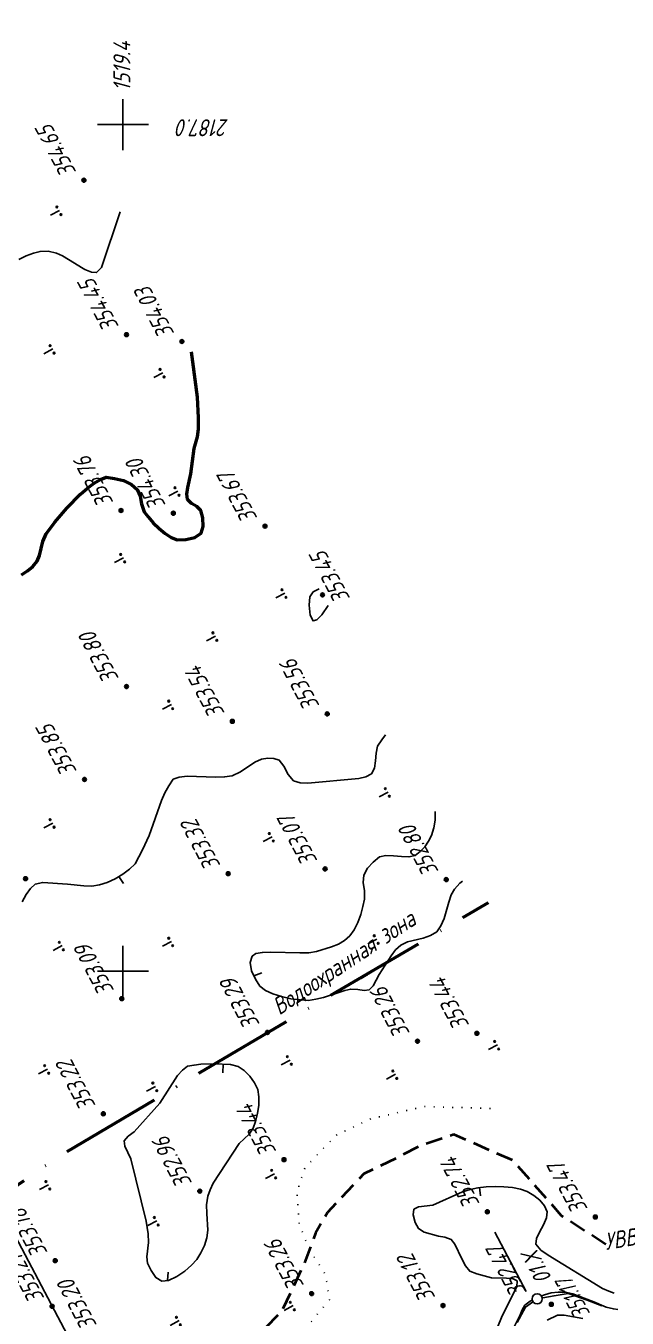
# Model space of a CAD drawing. Extents: x 1519167 to 1519613, y 2186570 to 2187012.
# Drawn here: x 1519388.5 to 1519459.5, y 2186859 to 2187011.7 of the extents above; entities that cross this region are included whole.
import ezdxf

# ---------------------------------------------------------------- set-up
doc = ezdxf.new("R2010")
doc.units = 0
for name, pattern in [('ACAD_ISO10W100', [18, 12, -3, 0, -3]), ('IZ_HIDDEN', [3, 2, -1]), ('ИИDot', [1, 0, -1])]:
    doc.linetypes.add(name, pattern=pattern)
for name, color, linetype, lineweight in [('ИИ_ГЕОСЕТКА_025', 3, 'Continuous', 25), ('ИИ_ГИДРОГРАФИЯ_025', 3, 'Continuous', 25), ('ИИ_ГИДРОЛОГИЯ_025', 150, 'Continuous', 25), ('ИИ_ГРАНИЦА_025', 7, 'Continuous', 25), ('ИИ_КОНТУР_025', 7, 'ИИDot', 25), ('ИИ_ОТМЕТКА_025', 7, 'Continuous', 25), ('ИИ_РАЗМЕР_025', 7, 'Continuous', 25), ('ИИ_РЕЛЬЕФ_025', 34, 'Continuous', 25), ('ИИ_РЕЛЬЕФ_050', 34, 'Continuous', 50), ('ИИ_ТРАССА_ЛЭП_025', 7, 'Continuous', 25), ('ИИ_УГОДЬЯ_025', 7, 'Continuous', 25)]:
    doc.layers.add(name, color=color, linetype=linetype, lineweight=lineweight)
doc.styles.add('VNIPISIMPLEXCUR', font='simplex.shx', dxfattribs={"width": 0.8, "oblique": 15})
doc.dimstyles.new('ИИ-1000-м-dm$2', dxfattribs={"dimtxt": 2.5, "dimasz": 2.5, "dimexe": 1.25, "dimexo": 0, "dimgap": 1, "dimtad": 2, "dimtoh": 1, "dimzin": 1, "dimdsep": 46, "dimtxsty": 'VNIPISIMPLEXCUR', "dimcen": 2.5, "dimaunit": 1, "dimazin": 0, "dimtfac": 1, "dimtmove": 1, "dimatfit": 2, "dimfxl": 1, "dimarcsym": 0})

# ---------------------------------------------------------------- blocks, each defined once
blk = doc.blocks.new('ИИ05407')
at = {"linetype": 'Continuous', "lineweight": 25}
h = blk.add_hatch(color=0, dxfattribs=at)
edge = h.paths.add_edge_path()
edge.add_arc((-0.5, 0.1), 0.1, 0, 360)
h = blk.add_hatch(color=0, dxfattribs=at)
edge = h.paths.add_edge_path()
edge.add_arc((0.5, 0.1), 0.1, 0, 360)
at = {"color": 0, "linetype": 'Continuous', "lineweight": 25}
blk.add_lwpolyline([(0, 0), (0, 1.2)], dxfattribs=at)
for centre in [(-0.5, 0.1), (0.5, 0.1)]:
    blk.add_circle(centre, 0.1, dxfattribs=at)
blk = doc.blocks.new('ИИ053296')
at = {"color": 0, "linetype": 'Continuous', "lineweight": 25}
blk.add_lwpolyline([(0, 0), (1, 0)], dxfattribs=at)
blk = doc.blocks.new('ИИ05012')
at = {"color": 0, "linetype": 'Continuous', "lineweight": 25, "flags": 128}
for points in [[(0, 3), (0, -3)], [(-3, 0), (3, 0)]]:
    blk.add_lwpolyline(points, dxfattribs=at)
blk = doc.blocks.new('PICKET')
at = {"color": 0, "linetype": 'Continuous', "lineweight": 25}
for p, q in [((-0.23, 0), (0.23, 0)), ((0, 0.23), (0, -0.23))]:
    blk.add_line(p, q, dxfattribs=at)
blk.add_circle((0, 0), 0.23, dxfattribs=at)
at = {"color": 0, "linetype": 'Continuous', "style": 'VNIPISIMPLEXCUR', "oblique": 15, "width": 0.8}
blk.add_attdef('OTMETKA', (1.25, 0.3), '', height=2, dxfattribs=at)
at = {"color": 8, "linetype": 'Continuous', "style": 'VNIPISIMPLEXCUR', "oblique": 15, "width": 0.8, "flags": 1}
blk.add_attdef('NOMER', (1.25, -2.7), '', height=2, dxfattribs=at)
blk = doc.blocks.new('*D43')
at = {"layer": 'Defpoints', "color": 0, "transparency": 16777216}
for p in [(1519297.92, 2186946.83), (1519482.41, 2186840.19), (1519396.45, 2186775.82), (1519273.87, 2186671.02), (1519469.34, 2186621.43)]:
    blk.add_point(p, dxfattribs=at)
at = {"layer": 'ИИ_РАЗМЕР_025', "color": 0, "lineweight": -2, "transparency": 16777216}
for p, q in [((1519395.36, 2186782.26), (1519391.79, 2186789.04)), ((1519394.4, 2186776.48), (1519395.36, 2186782.26))]:
    blk.add_line(p, q, dxfattribs=at)
blk.add_arc((1519392.51, 2186767.27), 9.41, 51.249, 105.5802, dxfattribs=at)
at = {"layer": 'ИИ_РАЗМЕР_025', "color": 0, "transparency": 16777216}
for points in [[(1519390.11, 2186776.02), (1519389.86, 2186776.64), (1519388.13, 2186775.59)], [(1519398.64, 2186774.84), (1519398.17, 2186774.37), (1519399.82, 2186773.19)]]:
    blk.add_solid(points, dxfattribs=at)
at = {"layer": 'ИИ_РАЗМЕР_025', "color": 0, "transparency": 16777216, "insert": (1519391.96, 2186785.08), "char_height": 2, "attachment_point": 5, "rotation": 117.7798, "style": 'VNIPISIMPLEXCUR'}
blk.add_mtext("78°44'", dxfattribs=at)
blk = doc.blocks.new('ИИ052131')
at = {"color": 7, "linetype": 'Continuous', "style": 'VNIPISIMPLEXCUR', "oblique": 15, "width": 0.8}
for tag, p in [('HEIGHT', (1.3, 0.7)), ('DATE', (1.3, -2.7))]:
    blk.add_attdef(tag, p, '', height=2, dxfattribs=at)
at = {"color": 0, "linetype": 'Continuous', "lineweight": 25}
blk.add_wipeout([(-0.53, -0.28), (-0.47, -0.38), (-0.38, -0.47), (-0.28, -0.53), (-0.18, -0.58), (-0.06, -0.6), (0.06, -0.6), (0.18, -0.58), (0.28, -0.53), (0.38, -0.47), (0.47, -0.38), (0.53, -0.28), (0.58, -0.18), (0.6, -0.06), (0.6, 0.06), (0.58, 0.18), (0.53, 0.28), (0.47, 0.38), (0.38, 0.47), (0.28, 0.53), (0.18, 0.58), (0.06, 0.6), (-0.06, 0.6), (-0.18, 0.58), (-0.28, 0.53), (-0.38, 0.47), (-0.47, 0.38), (-0.53, 0.28), (-0.58, 0.18), (-0.6, 0.06), (-0.6, -0.06), (-0.58, -0.18)], dxfattribs=at)
blk.add_circle((0, 0), 0.6, dxfattribs=at)

msp = doc.modelspace()

# ---------------------------------------------------------------- linework, layer by layer
at = {"layer": 'ИИ_ГИДРОГРАФИЯ_025', "flags": 128}
msp.add_lwpolyline([(1519450.071, 2186858.779), (1519451.306, 2186859.365), (1519452.08, 2186859.365), (1519454.276, 2186858.963)], dxfattribs=at)

# ---------------------------------------------------------------- block references
at = {"layer": 'ИИ_ГЕОСЕТКА_025'}
msp.add_blockref('ИИ05012', (1519400, 2187000), dxfattribs=at)
at = {"layer": 'ИИ_ОТМЕТКА_025', "rotation": 117.7797222222222}
msp.add_blockref('PICKET', (1519388.503, 2186910.927, 353.59), dxfattribs=at).add_auto_attribs({'OTMETKA': '353.59'})
at = {"layer": 'ИИ_РЕЛЬЕФ_025'}
for p, rotation in [((1519399.508, 2186911.178, 353.5), 303.4267173659118), ((1519411.845, 2186889.007, 353), 266.3737574259119), ((1519405.256, 2186863.452, 353), 84.23383120591187)]:
    msp.add_blockref('ИИ053296', p, dxfattribs=dict(at, rotation=rotation))
at = {"layer": 'ИИ_УГОДЬЯ_025', "rotation": 117.7797222222222}
for p in [(1519392.527, 2186989.873), (1519391.728, 2186973.502), (1519404.711, 2186970.69), (1519400.052, 2186948.837), (1519419.103, 2186944.657), (1519431.293, 2186921.158), (1519391.728, 2186917.502), (1519405.728, 2186903.502), (1519444.2, 2186891.299), (1519419.728, 2186889.502), (1519432.181, 2186887.818), (1519403.848, 2186886.38), (1519417.882, 2186876.07), (1519404.018, 2186870.507), (1519420.078, 2186860.489), (1519406.632, 2186858.716)]:
    msp.add_blockref('ИИ05407', p, dxfattribs=at)

# ---------------------------------------------------------------- wipeouts: each hides what was drawn before it
at = {"lineweight": 0}
for points, layer in [([(1519401.013, 2187004.204), (1519401.013, 2187011.672), (1519398.733, 2187011.672), (1519398.733, 2187004.204)], 'ИИ_ГЕОСЕТКА_025'), ([(1519412.631, 2187000.776), (1519404.374, 2187000.776), (1519404.374, 2186998.496), (1519412.631, 2186998.496)], 'ИИ_ГЕОСЕТКА_025'), ([(1519418.666, 2186894.718), (1519438.527, 2186907.967), (1519437.262, 2186909.864), (1519417.4, 2186896.614)], 'ИИ_ГИДРОЛОГИЯ_025'), ([(1519457.134, 2186866.924), (1519474.128, 2186869.863), (1519473.74, 2186872.11), (1519456.745, 2186869.171)], 'ИИ_ГИДРОЛОГИЯ_025'), ([(1519394.684, 2186994.428), (1519390.729, 2187001.935), (1519388.712, 2187000.872), (1519392.666, 2186993.365)], 'ИИ_ОТМЕТКА_025'), ([(1519406.254, 2186975.378), (1519402.263, 2186982.952), (1519400.246, 2186981.89), (1519404.236, 2186974.315)], 'ИИ_ОТМЕТКА_025'), ([(1519405.244, 2186955.098), (1519401.301, 2186962.582), (1519399.284, 2186961.519), (1519403.226, 2186954.035)], 'ИИ_ОТМЕТКА_025'), ([(1519416.064, 2186953.568), (1519412.038, 2186961.21), (1519410.021, 2186960.147), (1519414.046, 2186952.505)], 'ИИ_ОТМЕТКА_025'), ([(1519427.004, 2186944.082), (1519423.05, 2186951.589), (1519421.032, 2186950.527), (1519424.987, 2186943.019)], 'ИИ_ОТМЕТКА_025'), ([(1519399.536, 2186934.189), (1519395.593, 2186941.673), (1519393.576, 2186940.611), (1519397.518, 2186933.126)], 'ИИ_ОТМЕТКА_025'), ([(1519412.203, 2186930.508), (1519408.309, 2186937.901), (1519406.291, 2186936.839), (1519410.186, 2186929.445)], 'ИИ_ОТМЕТКА_025'), ([(1519422.792, 2186930.648), (1519418.873, 2186938.088), (1519416.856, 2186937.025), (1519420.775, 2186929.586)], 'ИИ_ОТМЕТКА_025'), ([(1519394.754, 2186923.648), (1519390.799, 2186931.155), (1519388.782, 2186930.092), (1519392.736, 2186922.585)], 'ИИ_ОТМЕТКА_025'), ([(1519423.154, 2186913.078), (1519419.128, 2186920.72), (1519417.111, 2186919.657), (1519421.136, 2186912.015)], 'ИИ_ОТМЕТКА_025'), ([(1519411.713, 2186912.518), (1519407.771, 2186920.002), (1519405.754, 2186918.939), (1519409.696, 2186911.455)], 'ИИ_ОТМЕТКА_025'), ([(1519399.154, 2186897.748), (1519395.234, 2186905.187), (1519393.217, 2186904.125), (1519397.136, 2186896.685)], 'ИИ_ОТМЕТКА_025'), ([(1519416.347, 2186893.76), (1519412.428, 2186901.2), (1519410.41, 2186900.137), (1519414.33, 2186892.698)], 'ИИ_ОТМЕТКА_025'), ([(1519396.973, 2186884.158), (1519393.031, 2186891.642), (1519391.014, 2186890.58), (1519394.956, 2186883.095)], 'ИИ_ОТМЕТКА_025'), ([(1519418.304, 2186878.728), (1519414.409, 2186886.121), (1519412.392, 2186885.058), (1519416.286, 2186877.665)], 'ИИ_ОТМЕТКА_025'), ([(1519408.293, 2186875.168), (1519404.373, 2186882.607), (1519402.356, 2186881.545), (1519406.275, 2186874.105)], 'ИИ_ОТМЕТКА_025'), ([(1519441.743, 2186872), (1519437.849, 2186879.394), (1519435.831, 2186878.331), (1519439.726, 2186870.938)], 'ИИ_ОТМЕТКА_025'), ([(1519391.304, 2186866.798), (1519387.491, 2186874.035), (1519385.474, 2186872.972), (1519389.286, 2186865.735)], 'ИИ_ОТМЕТКА_025'), ([(1519421.564, 2186862.908), (1519417.644, 2186870.347), (1519415.627, 2186869.285), (1519419.546, 2186861.845)], 'ИИ_ОТМЕТКА_025'), ([(1519437.074, 2186861.498), (1519433.273, 2186868.712), (1519431.256, 2186867.65), (1519435.056, 2186860.435)], 'ИИ_ОТМЕТКА_025'), ([(1519453.752, 2186862.98), (1519449.999, 2186870.104), (1519447.982, 2186869.041), (1519451.735, 2186861.918)], 'ИИ_ОТМЕТКА_025'), ([(1519396.877, 2186857.479), (1519392.934, 2186864.964), (1519390.917, 2186863.901), (1519394.86, 2186856.417)], 'ИИ_ОТМЕТКА_025')]:
    msp.add_wipeout(points, dxfattribs=at).dxf.layer = layer

# ---------------------------------------------------------------- next in the draw order: linework, layer by layer
at = {"layer": 'ИИ_РЕЛЬЕФ_025', "elevation": 353.5}
msp.add_lwpolyline([(1519424.233, 2186943.178), (1519423.479, 2186942.099), (1519422.879, 2186941.501), (1519422.436, 2186941.385), (1519422.112, 2186942.038), (1519421.964, 2186943.235), (1519422.062, 2186944.232), (1519422.467, 2186944.812), (1519423.154, 2186945.162)], dxfattribs=at)
at = {"layer": 'ИИ_РЕЛЬЕФ_025', "elevation": 353}
msp.add_lwpolyline([(1519413.701, 2186879.649), (1519410.664, 2186874.959), (1519410.291, 2186874.188), (1519410.018, 2186873.424), (1519409.862, 2186872.407), (1519409.889, 2186871.382), (1519410.032, 2186869.407), (1519409.919, 2186868.508), (1519409.615, 2186867.594), (1519409.21, 2186866.732), (1519408.706, 2186865.945), (1519408.105, 2186865.254), (1519407.305, 2186864.563), (1519406.349, 2186863.915), (1519405.392, 2186863.467), (1519404.588, 2186863.376), (1519403.881, 2186863.81), (1519403.32, 2186864.628), (1519402.899, 2186865.518), (1519402.8, 2186866.263), (1519402.998, 2186867.958), (1519402.994, 2186868.963), (1519402.754, 2186870.467), (1519400.918, 2186877.823), (1519400.233, 2186879.31), (1519400.152, 2186879.949), (1519400.628, 2186880.518), (1519401.308, 2186881.006), (1519404.35, 2186884.416), (1519406.457, 2186887.659), (1519407.018, 2186888.313), (1519407.618, 2186888.776), (1519408.394, 2186888.916), (1519409.179, 2186889.006), (1519410.782, 2186889.04), (1519412.707, 2186888.979), (1519413.596, 2186888.741), (1519414.298, 2186888.265), (1519414.97, 2186887.61), (1519415.51, 2186886.828), (1519415.905, 2186886.012), (1519416.044, 2186885.163), (1519416.028, 2186884.189), (1519415.888, 2186883.184), (1519415.659, 2186882.245), (1519415.372, 2186881.464), (1519414.895, 2186880.762), (1519414.298, 2186880.205)], close=True, dxfattribs=at)

# ---------------------------------------------------------------- next in the draw order: block references
at = {"layer": 'ИИ_ГЕОСЕТКА_025'}
msp.add_blockref('ИИ05012', (1519400, 2186900), dxfattribs=at)
at = {"layer": 'ИИ_ОТМЕТКА_025'}
for p, rotation, values in [((1519395.39, 2186993.43, 354.65), 117.7797222222222, {'OTMETKA': '354.65'}), ((1519406.96, 2186974.38, 354.03), 117.7797222222222, {'OTMETKA': '354.03'}), ((1519405.95, 2186954.1, 354.3), 117.7797222222222, {'OTMETKA': '354.30'}), ((1519416.77, 2186952.57, 353.67), 117.7797222222222, {'OTMETKA': '353.67'}), ((1519400.42, 2186933.62, 353.8), 117.7797222222222, {'OTMETKA': '353.80'}), ((1519412.91, 2186929.51, 353.54), 117.7797222222222, {'OTMETKA': '353.54'}), ((1519424.11, 2186930.39, 353.56), 117.7797222222222, {'OTMETKA': '353.56'}), ((1519395.46, 2186922.65, 353.85), 117.7797222222222, {'OTMETKA': '353.85'}), ((1519412.42, 2186911.52, 353.32), 117.7797222222222, {'OTMETKA': '353.32'}), ((1519423.86, 2186912.08, 353.07), 117.7797222222222, {'OTMETKA': '353.07'}), ((1519399.86, 2186896.75, 353.09), 117.7797222222222, {'OTMETKA': '353.09'}), ((1519417.053, 2186892.762, 353.29), 117.7797222222222, {'OTMETKA': '353.29'}), ((1519397.68, 2186883.16, 353.22), 117.7797222222222, {'OTMETKA': '353.22'}), ((1519419.01, 2186877.73, 353.44), 117.7797222222222, {'OTMETKA': '353.44'}), ((1519409.062, 2186874.009, 352.96), 117.7797222222222, {'OTMETKA': '352.96'}), ((1519443.01, 2186871.58, 352.74), 117.7797222222222, {'OTMETKA': '352.74'}), ((1519392.01, 2186865.8, 353.18), 117.7797222222222, {'OTMETKA': '353.18'}), ((1519422.27, 2186861.91, 353.26), 117.7797222222222, {'OTMETKA': '353.26'}), ((1519437.78, 2186860.5, 353.12), 117.7797222222222, {'OTMETKA': '353.12'}), ((1519391.634, 2186860.404, 353.21), 117.7792673703056, {'OTMETKA': '353.21'}), ((1519397.82, 2186857.23, 353.2), 117.7797222222222, {'OTMETKA': '353.20'})]:
    msp.add_blockref('PICKET', p, dxfattribs=dict(at, rotation=rotation)).add_auto_attribs(values)
ref = msp.add_blockref('PICKET', (1519423.55, 2186944.45, 353.45), dxfattribs=dict(at, rotation=117.7797222222222))
ref.add_attrib('OTMETKA', '353.45', (1519426.863, 2186944.05, 353.45), dxfattribs={"layer": '0', "color": 0, "linetype": 'Continuous', "height": 2, "rotation": 117.77972, "style": 'VNIPISIMPLEXCUR', "oblique": 15, "width": 0.8})
at = {"layer": 'ИИ_РЕЛЬЕФ_025'}
for p, rotation in [((1519415.449, 2186899.46, 353), 19.30985538591177), ((1519442.103, 2186874.439, 353), 275.3463844859119)]:
    msp.add_blockref('ИИ053296', p, dxfattribs=dict(at, rotation=rotation))
at = {"layer": 'ИИ_УГОДЬЯ_025', "rotation": 117.7797222222222}
for p in [(1519406.467, 2186956.71), (1519410.937, 2186939.574), (1519405.728, 2186931.502), (1519417.6, 2186915.859), (1519429.983, 2186903.783), (1519392.811, 2186903.017), (1519391.084, 2186888.437), (1519391.223, 2186874.755)]:
    msp.add_blockref('ИИ05407', p, dxfattribs=at)

# ---------------------------------------------------------------- next in the draw order: texts
at = {"layer": 'ИИ_ГЕОСЕТКА_025', "color": 7, "style": 'VNIPISIMPLEXCUR', "oblique": 15, "width": 0.8}
for s, rotation, p in [('1519.4', 90, (1519400.873, 2187003.963)), ('2187.0', 180, (1519412.491, 2187000.636))]:
    msp.add_text(s, height=2, rotation=rotation, dxfattribs=at).set_placement(p)
at = {"layer": 'ИИ_ГИДРОЛОГИЯ_025', "style": 'VNIPISIMPLEXCUR', "oblique": 15, "width": 0.8}
msp.add_text('УВВ1%%% 353.40', height=2, rotation=9.81147, dxfattribs=at).set_placement((1519457.022, 2186867.047, 10.5))

# ---------------------------------------------------------------- next in the draw order: wipeouts: each hides what was drawn before it
at = {"lineweight": 0}
for points in [[(1519399.71, 2186976.189), (1519395.756, 2186983.696), (1519393.738, 2186982.634), (1519397.693, 2186975.126)], [(1519399.065, 2186955.421), (1519395.146, 2186962.861), (1519393.129, 2186961.798), (1519397.048, 2186954.358)], [(1519437.012, 2186911.544), (1519433.069, 2186919.029), (1519431.052, 2186917.966), (1519434.995, 2186910.481)], [(1519440.517, 2186893.635), (1519436.622, 2186901.029), (1519434.605, 2186899.966), (1519438.499, 2186892.573)], [(1519454.919, 2186871.565), (1519450.893, 2186879.208), (1519448.876, 2186878.145), (1519452.902, 2186870.503)], [(1519447.329, 2186861.806), (1519443.304, 2186869.448), (1519441.286, 2186868.385), (1519445.312, 2186860.743)]]:
    msp.add_wipeout(points, dxfattribs=at).dxf.layer = 'ИИ_ОТМЕТКА_025'

# ---------------------------------------------------------------- next in the draw order: linework, layer by layer
at = {"layer": 'ИИ_ГИДРОГРАФИЯ_025', "flags": 128}
msp.add_lwpolyline([(1519456.538, 2186860.483), (1519454.797, 2186861.122), (1519452.545, 2186861.916), (1519450.89, 2186861.651), (1519448.903, 2186861.287), (1519447.512, 2186860.328), (1519446.552, 2186858.508)], dxfattribs=at)
at = {"layer": 'ИИ_РЕЛЬЕФ_025'}
for points, elevation in [([(1519387.723, 2186984.068), (1519388.571, 2186984.503), (1519389.434, 2186984.834), (1519390.22, 2186985.028), (1519391.158, 2186985.048), (1519392.144, 2186984.813), (1519392.857, 2186984.495), (1519395.492, 2186982.892), (1519396.278, 2186982.557), (1519396.89, 2186982.53), (1519397.45, 2186983.109), (1519399.677, 2186989.705)], 354.5), ([(1519388.094, 2186908.193), (1519388.557, 2186909.045), (1519389.079, 2186909.777), (1519389.649, 2186910.274), (1519390.536, 2186910.483), (1519393.453, 2186910.281), (1519395.371, 2186910.066), (1519396.31, 2186910.052), (1519397.218, 2186910.183), (1519398.143, 2186910.488), (1519399.075, 2186910.921), (1519399.969, 2186911.452), (1519400.777, 2186912.051), (1519401.454, 2186912.687), (1519402.327, 2186914.333), (1519403.098, 2186916.037), (1519404.537, 2186920.179), (1519404.946, 2186921.05), (1519405.41, 2186921.883), (1519405.929, 2186922.677), (1519406.641, 2186922.931), (1519407.572, 2186923.024), (1519410.931, 2186922.915), (1519411.989, 2186922.94), (1519412.891, 2186923.091), (1519413.879, 2186923.534), (1519415.56, 2186924.682), (1519416.337, 2186925.03), (1519417.088, 2186925.152), (1519417.795, 2186925.118), (1519418.441, 2186924.909), (1519419.005, 2186924.2), (1519419.498, 2186923.246), (1519420.143, 2186922.469), (1519420.904, 2186922.25), (1519421.827, 2186922.221), (1519427.827, 2186922.748), (1519428.688, 2186922.945), (1519429.331, 2186923.318), (1519429.694, 2186923.985), (1519429.822, 2186924.846), (1519429.886, 2186925.755), (1519430.061, 2186926.566), (1519430.545, 2186927.342), (1519431.004, 2186927.927)], 353.5), ([(1519445.688, 2186857.026), (1519446.884, 2186859.42), (1519447.113, 2186859.994), (1519447.45, 2186860.542), (1519448.075, 2186861.019), (1519448.895, 2186861.449), (1519449.74, 2186861.776), (1519450.547, 2186861.986), (1519451.38, 2186862.078), (1519452.214, 2186862.088), (1519453.084, 2186861.896), (1519455.568, 2186860.936), (1519457.048, 2186860.316), (1519457.889, 2186860.096), (1519458.429, 2186860.03)], 352.5)]:
    msp.add_lwpolyline(points, dxfattribs=dict(at, elevation=elevation))
at = {"layer": 'ИИ_РЕЛЬЕФ_050', "elevation": 354}
msp.add_lwpolyline([(1519388.01, 2186946.814), (1519388.75, 2186947.312), (1519389.354, 2186947.807), (1519389.863, 2186948.418), (1519390.16, 2186949.108), (1519390.533, 2186950.759), (1519390.95, 2186951.647), (1519391.969, 2186953.045), (1519393.381, 2186954.715), (1519394.988, 2186956.355), (1519395.804, 2186957.07), (1519396.595, 2186957.664), (1519397.335, 2186958.1), (1519398.001, 2186958.34), (1519399.017, 2186958.181), (1519400.062, 2186957.944), (1519400.991, 2186957.492), (1519401.69, 2186956.893), (1519402.031, 2186956.098), (1519402.19, 2186955.188), (1519402.518, 2186954.28), (1519402.981, 2186953.654), (1519403.578, 2186952.97), (1519404.262, 2186952.293), (1519404.988, 2186951.687), (1519405.709, 2186951.219), (1519406.38, 2186950.953), (1519407.441, 2186950.984), (1519408.495, 2186951.213), (1519409.22, 2186951.734), (1519409.477, 2186952.531), (1519409.438, 2186953.537), (1519409.191, 2186954.405), (1519408.714, 2186954.873), (1519408.084, 2186955.239), (1519407.631, 2186955.715), (1519407.551, 2186956.36), (1519407.667, 2186957.127), (1519408.018, 2186958.733), (1519408.407, 2186961.731), (1519408.8, 2186963.131), (1519408.92, 2186964.04), (1519408.936, 2186965.358), (1519408.786, 2186967.81), (1519408.261, 2186971.965), (1519408.072, 2186973.161)], dxfattribs=at)

# ---------------------------------------------------------------- next in the draw order: block references
at = {"layer": 'ИИ_ОТМЕТКА_025', "rotation": 117.7797222222222}
for p, values in [((1519400.417, 2186975.191, 354.45), {'OTMETKA': '354.45'}), ((1519399.772, 2186954.423, 353.76), {'OTMETKA': '353.76'}), ((1519438.165, 2186910.817, 352.8), {'OTMETKA': '352.80'}), ((1519441.78, 2186892.66, 353.44), {'OTMETKA': '353.44'}), ((1519455.76, 2186870.96, 353.47), {'OTMETKA': '353.47'})]:
    msp.add_blockref('PICKET', p, dxfattribs=at).add_auto_attribs(values)

# ---------------------------------------------------------------- next in the draw order: wipeouts: each hides what was drawn before it
at = {"lineweight": 0}
for points in [[(1519434.064, 2186892.718), (1519430.144, 2186900.157), (1519428.127, 2186899.095), (1519432.046, 2186891.655)], [(1519449.356, 2186864.496), (1519446.928, 2186869.105), (1519444.911, 2186868.042), (1519447.339, 2186863.434)]]:
    msp.add_wipeout(points, dxfattribs=at).dxf.layer = 'ИИ_ОТМЕТКА_025'

# ---------------------------------------------------------------- next in the draw order: linework, layer by layer
at = {"layer": 'ИИ_ГИДРОЛОГИЯ_025', "linetype": 'IZ_HIDDEN', "lineweight": 40, "flags": 128}
msp.add_lwpolyline([(1519457.012, 2186867.71), (1519451.777, 2186871.093), (1519446.018, 2186877.655), (1519439.043, 2186880.697), (1519434.972, 2186879.321), (1519432.419, 2186877.976), (1519428.436, 2186876.069), (1519424.129, 2186871.498), (1519422.739, 2186869.038), (1519421.373, 2186865.44), (1519418.759, 2186859.841), (1519413.631, 2186854.645), (1519409.619, 2186851.943), (1519407.145, 2186850.448), (1519405.258, 2186846.383), (1519403.601, 2186838.602), (1519401.123, 2186830.196), (1519393.797, 2186824.801), (1519384.129, 2186822.395), (1519374.553, 2186820.436), (1519369.652, 2186818.814), (1519367.682, 2186822.19), (1519368.811, 2186826.239), (1519363.039, 2186826.269), (1519358.628, 2186826.631), (1519353.108, 2186829.097), (1519350.513, 2186833.295), (1519353.435, 2186838.673), (1519357.537, 2186842.177), (1519356.729, 2186844.438), (1519354.491, 2186846.138), (1519348.98, 2186848.224), (1519339.139, 2186848.23), (1519327.032, 2186839.165), (1519321.847, 2186836.626), (1519317.317, 2186835.391), (1519313.411, 2186836.979), (1519310.223, 2186840.482), (1519307.12, 2186847.099), (1519303.243, 2186854.46), (1519298.878, 2186856.191), (1519293.835, 2186854.11), (1519288.083, 2186846.09), (1519285.027, 2186840.832), (1519280.901, 2186838.467), (1519277.906, 2186836.505), (1519274.285, 2186835.365), (1519270.498, 2186834.906), (1519265.454, 2186836.47), (1519258.337, 2186838.253), (1519256.108, 2186838.944), (1519253.794, 2186843.658), (1519253.555, 2186848.618), (1519254.998, 2186853.277), (1519257.468, 2186856.952), (1519262.174, 2186859.6), (1519265.204, 2186862.213), (1519266.661, 2186866.202), (1519265.557, 2186867.655), (1519261.938, 2186870.665), (1519258.67, 2186869.791), (1519254.16, 2186867.415), (1519248, 2186866.882), (1519246.932, 2186866.658), (1519244.006, 2186865.456), (1519240.355, 2186863.702), (1519236.662, 2186860.74), (1519234.456, 2186857.205), (1519226.526, 2186851.671), (1519226.228, 2186846.767), (1519231.933, 2186834.007), (1519229.609, 2186829.731)], dxfattribs=at)
at = {"layer": 'ИИ_ГРАНИЦА_025', "color": 150, "linetype": 'ACAD_ISO10W100', "lineweight": 50, "flags": 128}
msp.add_lwpolyline([(1519212.897, 2186810.103), (1519242.687, 2186827.914), (1519270.422, 2186842.525), (1519323.785, 2186846.019), (1519334.45, 2186845.894), (1519348.805, 2186847.772), (1519356.083, 2186851.226), (1519374.111, 2186865.487), (1519392.539, 2186878.185), (1519416.42, 2186892.36), (1519443.159, 2186908.117)], dxfattribs=at)
at = {"layer": 'ИИ_КОНТУР_025', "flags": 128}
msp.add_lwpolyline([(1519344.966, 2186812.099), (1519347.518, 2186811.341), (1519351.427, 2186810.907), (1519357.942, 2186811.775), (1519361.851, 2186814.726), (1519364.978, 2186819.326), (1519366.889, 2186822.884), (1519370.643, 2186827.872), (1519377.245, 2186830.997), (1519381.762, 2186832.298), (1519387.582, 2186834.989), (1519393.923, 2186837.419), (1519397.137, 2186840.023), (1519405.649, 2186846.011), (1519416.278, 2186853.947), (1519420.013, 2186855.943), (1519424.367, 2186861.177), (1519423.932, 2186864.128), (1519422.021, 2186867.079), (1519420.805, 2186870.117), (1519420.545, 2186873.935), (1519421.5, 2186876.799), (1519425.148, 2186880.618), (1519429.144, 2186882.527), (1519435.485, 2186884.003), (1519442.261, 2186883.829), (1519444.284, 2186883.741)], dxfattribs=at)
at = {"layer": 'ИИ_ОТМЕТКА_025'}
msp.add_lwpolyline([(1519447.587, 2186862.149), (1519443.886, 2186869.175)], dxfattribs=at)
at = {"layer": 'ИИ_РЕЛЬЕФ_025', "elevation": 353}
for points in [[(1519440.063, 2186910.622), (1519439.75, 2186910.386), (1519439.121, 2186909.699), (1519438.752, 2186909.029), (1519438.459, 2186908.159), (1519437.899, 2186906.214), (1519437.532, 2186905.337), (1519437.04, 2186904.655), (1519436.298, 2186904.2), (1519435.425, 2186903.914), (1519433.576, 2186903.476), (1519432.797, 2186903.078), (1519432.186, 2186902.503), (1519431.664, 2186901.821), (1519430.248, 2186899.588), (1519429.538, 2186898.261), (1519429.075, 2186897.803), (1519428.453, 2186897.718), (1519427.719, 2186897.844), (1519426.886, 2186897.884), (1519426.176, 2186897.73), (1519423.655, 2186896.892), (1519422.764, 2186896.685), (1519421.897, 2186896.544), (1519420.903, 2186896.601), (1519419.821, 2186896.75), (1519418.729, 2186896.989), (1519417.702, 2186897.317), (1519416.818, 2186897.733), (1519416.153, 2186898.235), (1519415.632, 2186899.073), (1519415.175, 2186900.04), (1519415.028, 2186901.019), (1519415.234, 2186901.764), (1519415.701, 2186902.072), (1519416.463, 2186902.224), (1519417.44, 2186902.265), (1519420.889, 2186902.154), (1519421.953, 2186902.184), (1519422.843, 2186902.32), (1519424.634, 2186902.863), (1519425.434, 2186903.208), (1519426.151, 2186903.637), (1519426.769, 2186904.173), (1519427.301, 2186904.894), (1519427.733, 2186905.764), (1519428.073, 2186906.706), (1519428.329, 2186907.643), (1519428.509, 2186908.496), (1519428.51, 2186909.503), (1519428.373, 2186910.457), (1519428.447, 2186911.335), (1519428.868, 2186912.172), (1519429.536, 2186912.891), (1519430.296, 2186913.495), (1519431.033, 2186913.658), (1519431.926, 2186913.627), (1519432.87, 2186913.532), (1519433.764, 2186913.506), (1519434.504, 2186913.68), (1519435.097, 2186914.149), (1519435.644, 2186914.701), (1519436.071, 2186915.368), (1519436.408, 2186916.044), (1519436.706, 2186916.923), (1519436.852, 2186917.857), (1519436.844, 2186918.849)], [(1519444.169, 2186857.841), (1519444.77, 2186859.27), (1519446.477, 2186862.717), (1519446.527, 2186863.404), (1519446.062, 2186863.664), (1519445.269, 2186863.737), (1519443.487, 2186863.771), (1519441.776, 2186864.262), (1519440.941, 2186864.56), (1519440.433, 2186865.174), (1519439.994, 2186866.021), (1519439.187, 2186867.751), (1519438.747, 2186868.303), (1519437.995, 2186868.591), (1519437.228, 2186868.696), (1519435.542, 2186869.188), (1519434.899, 2186869.599), (1519434.487, 2186870.325), (1519434.262, 2186871.207), (1519434.352, 2186871.885), (1519434.887, 2186872.173), (1519436.561, 2186872.358), (1519440.095, 2186873.917), (1519440.992, 2186874.22), (1519441.907, 2186874.418), (1519442.885, 2186874.524), (1519443.923, 2186874.566), (1519444.973, 2186874.537), (1519445.986, 2186874.43), (1519446.913, 2186874.24), (1519447.706, 2186873.959), (1519448.5, 2186873.51), (1519449.206, 2186872.941), (1519449.75, 2186872.283), (1519450.057, 2186871.573), (1519449.99, 2186870.855), (1519449.632, 2186870.032), (1519449.174, 2186869.187), (1519448.811, 2186868.405), (1519448.734, 2186867.769), (1519449.333, 2186867.038), (1519450.178, 2186866.448), (1519456.618, 2186862.527), (1519457.362, 2186862.194), (1519457.996, 2186861.982)]]:
    msp.add_lwpolyline(points, dxfattribs=at)

# ---------------------------------------------------------------- next in the draw order: block references
at = {"layer": 'ИИ_ОТМЕТКА_025', "rotation": 117.7797222222222}
msp.add_blockref('PICKET', (1519434.77, 2186891.72, 353.26), dxfattribs=at).add_auto_attribs({'OTMETKA': '353.26'})

# ---------------------------------------------------------------- next in the draw order: texts
at = {"layer": 'ИИ_ГИДРОЛОГИЯ_025', "style": 'VNIPISIMPLEXCUR', "oblique": 15, "width": 0.8}
msp.add_text('Водоохранная зона', height=2, rotation=33.70762, dxfattribs=at).set_placement((1519418.451, 2186894.743))

# ---------------------------------------------------------------- next in the draw order: dimensions: what is measured, and where the dimension line sits
at = {"layer": 'ИИ_РАЗМЕР_025'}
dim = msp.add_angular_dim_2l(base=(1519396.448, 2186775.815), line1=((1519469.341, 2186621.426), (1519297.92, 2186946.834)), line2=((1519273.871, 2186671.021), (1519482.409, 2186840.189)), dimstyle='ИИ-1000-м-dm$2', override={"dimtxt": 2, "dimasz": 2, "dimgap": 0.5}, dxfattribs=at)
dim.commit()
dim.dimension.update_dxf_attribs({"geometry": '*D43', "text_midpoint": (1519391.963, 2186785.079), "dimtype": 162})

# ---------------------------------------------------------------- next in the draw order: block references
at = {"layer": 'ИИ_ОТМЕТКА_025', "color": 3, "rotation": 117.7797222222222}
msp.add_blockref('ИИ052131', (1519448.903, 2186861.287, 352.47), dxfattribs=at).add_auto_attribs({'HEIGHT': '352.47', 'DATE': '01.X'})

# ---------------------------------------------------------------- next in the draw order: linework, layer by layer
at = {"layer": 'ИИ_ТРАССА_ЛЭП_025'}
msp.add_lwpolyline([(1519333.477, 2186970.807), (1519515.992, 2186624.332)], dxfattribs=at)

# ---------------------------------------------------------------- next in the draw order: block references
at = {"layer": 'ИИ_ОТМЕТКА_025'}
ref = msp.add_blockref('PICKET', (1519450.561, 2186860.644, 351.17), dxfattribs=dict(at, rotation=117.7791666666666))
ref.add_attrib('OTMETKA', '351.17', (1519455.201, 2186859.561, -3160.53), dxfattribs={"layer": '0', "color": 0, "linetype": 'Continuous', "height": 2, "rotation": 117.77917, "style": 'VNIPISIMPLEXCUR', "oblique": 15, "width": 0.7})

doc.saveas('drawing.dxf')
